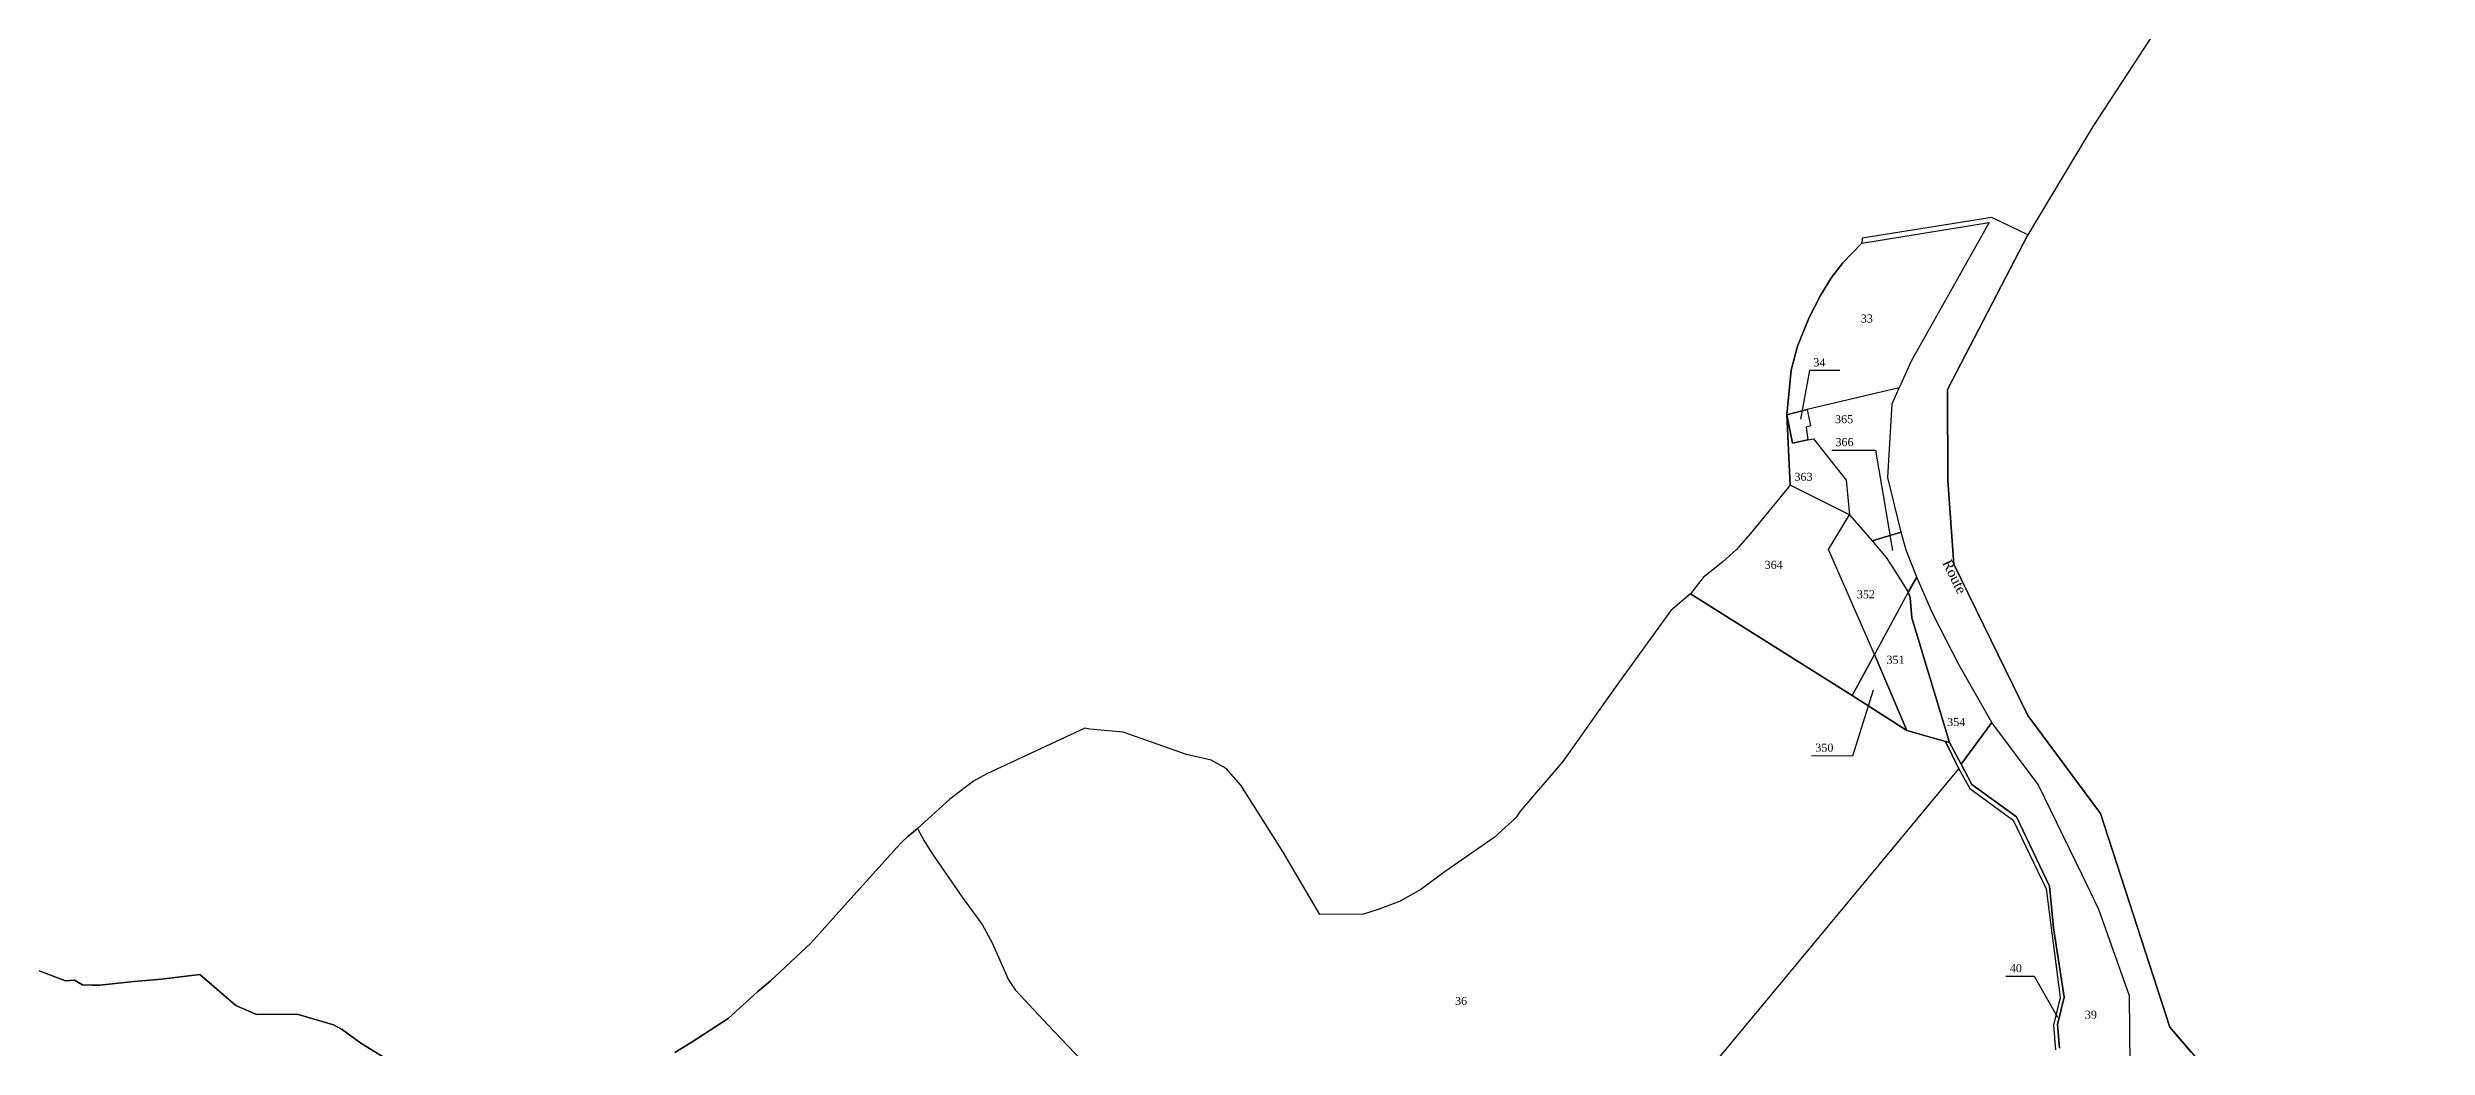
# Model space of a CAD drawing. Extents: x 1205702 to 1209344, y 6150197 to 6152796.
# Drawn here: x 1208218 to 1208813, y 6151236 to 6151486 of the extents above; entities that cross this region are included whole.
import ezdxf

# ---------------------------------------------------------------- set-up
doc = ezdxf.new("R2010")
doc.units = 0
doc.linetypes.add('CONTINU', pattern=[0])
for name, color, linetype in [('1LIEUDIT', 7, 'CONTINU'), ('1PARCELLE', 7, 'CONTINU'), ('1SECTION', 7, 'CONTINU'), ('1SUBDSECT', 7, 'CONTINU'), ('1ZONCOMM', 7, 'CONTINU'), ('3BATIDUR', 7, 'CONTINU'), ('3FLECHEPAR', 7, 'CONTINU'), ('3PARCELLETEX', 7, 'CONTINU'), ('3ZONCOMMTEX', 7, 'CONTINU')]:
    doc.layers.add(name, color=color, linetype=linetype)
doc.styles.get("Standard").update_dxf_attribs({"font": 'Times New Roman'})

msp = doc.modelspace()

# ---------------------------------------------------------------- linework, layer by layer
at = {"layer": '1LIEUDIT'}
for points in [[(1208753.84, 6151234.74), (1208748.45, 6151240.98), (1208731.17, 6151294.33), (1208712.99, 6151318.77), (1208694.52, 6151356.64), (1208692.98, 6151377.49), (1208692.93, 6151400.2), (1208713.01, 6151438.89), (1208704.02, 6151443.18), (1208671.55, 6151438.01), (1208671.5, 6151436.81), (1208666.76, 6151431.88), (1208663.9, 6151428.17), (1208661.22, 6151423.89), (1208658.34, 6151418.21), (1208655.43, 6151411.08), (1208653.8, 6151405.07), (1208652.76, 6151393.87), (1208653.59, 6151376.34), (1208643.67, 6151364.29), (1208640.14, 6151360.31), (1208636.79, 6151357.22), (1208631.87, 6151353.24), (1208628.66, 6151349.17), (1208623.74, 6151345.02), (1208609.85, 6151325.81), (1208596.76, 6151307.34), (1208586.16, 6151295.04), (1208585.06, 6151293.29), (1208579.6, 6151288.3), (1208567.37, 6151279.87), (1208561.28, 6151275.39), (1208556.09, 6151272.44), (1208550.89, 6151270.41), (1208546.98, 6151269.16), (1208536.07, 6151269.14), (1208526.9, 6151284.68), (1208516.32, 6151301.37), (1208512.67, 6151305.55), (1208508.91, 6151307.66), (1208502.76, 6151309.08), (1208486.93, 6151314.64), (1208478.57, 6151315.37), (1208477.29, 6151315.62), (1208452.82, 6151304.24), (1208449.52, 6151302.38), (1208443.56, 6151297.88), (1208435.51, 6151290.61), (1208433.07, 6151288.6), (1208431.62, 6151287.14), (1208430.18, 6151285.68), (1208427.43, 6151282.63), (1208415.78, 6151269.67), (1208408.93, 6151262.04), (1208398.7, 6151252.48), (1208395.63, 6151249.85), (1208388.2, 6151243.17), (1208378.9, 6151237.15), (1208374.88, 6151234.61)], [(1208214.93, 6151255.49), (1208222.6, 6151252.54), (1208224.81, 6151252.72), (1208226.81, 6151251.57), (1208229.22, 6151251.42), (1208231.19, 6151251.45), (1208239.63, 6151252.39), (1208246.56, 6151252.92), (1208256.14, 6151254.13), (1208265.11, 6151246.34), (1208270.33, 6151244.17), (1208280.51, 6151244.21), (1208289.55, 6151241.54), (1208291.71, 6151240.37), (1208296.34, 6151236.98), (1208304.77, 6151231.84)]]:
    msp.add_lwpolyline(points, dxfattribs=at)
at = {"layer": '1PARCELLE'}
for points in [[(1208680.81, 6151400.64), (1208657.87, 6151395.25), (1208652.76, 6151393.87), (1208653.8, 6151405.07), (1208655.43, 6151411.08), (1208658.34, 6151418.21), (1208661.22, 6151423.89), (1208663.9, 6151428.17), (1208666.76, 6151431.88), (1208671.5, 6151436.81), (1208703.3, 6151441.95), (1208683.82, 6151407.34), (1208680.81, 6151400.64)], [(1208681.35, 6151364.59), (1208678.03, 6151378.25), (1208679.08, 6151396.68), (1208680.81, 6151400.64), (1208657.87, 6151395.25), (1208658.7, 6151391.12), (1208657.6, 6151390.84), (1208658, 6151387.64), (1208659.44, 6151387.9), (1208667.62, 6151377.6), (1208668.4, 6151368.92), (1208674.1, 6151362.47), (1208681.35, 6151364.59)], [(1208657.87, 6151395.25), (1208658.7, 6151391.12), (1208657.6, 6151390.84), (1208658, 6151387.64), (1208654.21, 6151386.86), (1208652.76, 6151393.87), (1208657.87, 6151395.25)], [(1208658, 6151387.64), (1208659.44, 6151387.9), (1208667.62, 6151377.6), (1208668.4, 6151368.92), (1208653.59, 6151376.34), (1208652.76, 6151393.87), (1208654.21, 6151386.86), (1208658, 6151387.64)], [(1208668.4, 6151368.92), (1208653.59, 6151376.34), (1208643.67, 6151364.29), (1208640.14, 6151360.31), (1208636.79, 6151357.22), (1208631.87, 6151353.24), (1208628.66, 6151349.17), (1208669.12, 6151323.77), (1208674.64, 6151334.01), (1208663.14, 6151360.25), (1208668.4, 6151368.92)], [(1208668.4, 6151368.92), (1208674.1, 6151362.47), (1208677.62, 6151358.31), (1208679.94, 6151354.7), (1208683.07, 6151349.62), (1208674.64, 6151334.01), (1208663.14, 6151360.25), (1208668.4, 6151368.92)], [(1208681.35, 6151364.59), (1208674.1, 6151362.47), (1208677.62, 6151358.31), (1208679.94, 6151354.7), (1208683.07, 6151349.62), (1208685.22, 6151353.39), (1208682.62, 6151360.07), (1208681.35, 6151364.59)], [(1208693.42, 6151312.07), (1208696.36, 6151306.62), (1208703.99, 6151317.04), (1208695.79, 6151331.41), (1208689.22, 6151344.23), (1208685.22, 6151353.39), (1208683.07, 6151349.62), (1208683.62, 6151348.32), (1208684.03, 6151343.22), (1208693.42, 6151312.07)], [(1208692.42, 6151312.34), (1208693.42, 6151312.07), (1208684.03, 6151343.22), (1208683.62, 6151348.32), (1208683.07, 6151349.62), (1208674.64, 6151334.01), (1208682.78, 6151315.06), (1208692.42, 6151312.34)], [(1208669.12, 6151323.77), (1208682.78, 6151315.06), (1208674.64, 6151334.01), (1208669.12, 6151323.77)]]:
    msp.add_lwpolyline(points, close=True, dxfattribs=at)
for points in [[(1208635.6, 6151233.09), (1208695.75, 6151305.45), (1208692.42, 6151312.34), (1208682.78, 6151315.06), (1208669.12, 6151323.77), (1208628.66, 6151349.17), (1208623.74, 6151345.02), (1208609.85, 6151325.81), (1208596.76, 6151307.34), (1208586.16, 6151295.04), (1208585.06, 6151293.29), (1208579.6, 6151288.3), (1208567.37, 6151279.87), (1208561.28, 6151275.39), (1208556.09, 6151272.44), (1208550.89, 6151270.41), (1208546.98, 6151269.16), (1208536.07, 6151269.14), (1208526.9, 6151284.68), (1208516.32, 6151301.37), (1208512.67, 6151305.55), (1208508.91, 6151307.66), (1208502.76, 6151309.08), (1208486.93, 6151314.64), (1208478.57, 6151315.37), (1208477.29, 6151315.62), (1208452.82, 6151304.24), (1208449.52, 6151302.38), (1208443.56, 6151297.88), (1208435.51, 6151290.61), (1208435.51, 6151290.61), (1208437.19, 6151287.49), (1208439.06, 6151284.46), (1208446.68, 6151273.47), (1208451.65, 6151266.61), (1208454.2, 6151262.01), (1208458.27, 6151252.82), (1208459.93, 6151250.27), (1208468.17, 6151241.51), (1208483.22, 6151225.64)], [(1208738.65, 6151222.76), (1208738.41, 6151248.81), (1208730.73, 6151270.39), (1208726.54, 6151279.02), (1208715.53, 6151301.61), (1208703.99, 6151317.04), (1208696.36, 6151306.62), (1208696.36, 6151306.62), (1208699.03, 6151301.55), (1208710.18, 6151293.5), (1208718.44, 6151276.18), (1208719.43, 6151265.82), (1208722.04, 6151248.48), (1208720.38, 6151241.61), (1208720.92, 6151235.75)], [(1208720.92, 6151235.75), (1208720.38, 6151241.61), (1208722.04, 6151248.48), (1208719.43, 6151265.82), (1208718.44, 6151276.18), (1208710.18, 6151293.5), (1208699.03, 6151301.55), (1208696.36, 6151306.62), (1208693.42, 6151312.07), (1208692.42, 6151312.34), (1208695.75, 6151305.45), (1208695.75, 6151305.45), (1208698.51, 6151300.55), (1208709.33, 6151292.7), (1208717.53, 6151275.48), (1208721.07, 6151248.35), (1208719.36, 6151241.48), (1208719.92, 6151235.29)], [(1208635.6, 6151233.09), (1208695.75, 6151305.45), (1208698.51, 6151300.55), (1208709.33, 6151292.7), (1208717.53, 6151275.48), (1208721.07, 6151248.35), (1208719.36, 6151241.48), (1208719.92, 6151235.29)], [(1208374.88, 6151234.61), (1208378.9, 6151237.15), (1208388.2, 6151243.17), (1208395.63, 6151249.85), (1208398.7, 6151252.48), (1208408.93, 6151262.04), (1208415.78, 6151269.67), (1208427.43, 6151282.63), (1208430.18, 6151285.68), (1208431.62, 6151287.14), (1208433.07, 6151288.6), (1208435.51, 6151290.61), (1208437.19, 6151287.49), (1208439.06, 6151284.46), (1208446.68, 6151273.47), (1208451.65, 6151266.61), (1208454.2, 6151262.01), (1208458.27, 6151252.82), (1208459.93, 6151250.27), (1208468.17, 6151241.51), (1208483.22, 6151225.64)], [(1208214.93, 6151255.49), (1208222.6, 6151252.54), (1208224.81, 6151252.72), (1208226.81, 6151251.57), (1208229.22, 6151251.42), (1208231.19, 6151251.45), (1208239.63, 6151252.39), (1208246.56, 6151252.92), (1208256.14, 6151254.13), (1208265.11, 6151246.34), (1208270.33, 6151244.17), (1208280.51, 6151244.21), (1208289.55, 6151241.54), (1208291.71, 6151240.37), (1208296.34, 6151236.98), (1208304.77, 6151231.84)]]:
    msp.add_lwpolyline(points, dxfattribs=at)
at = {"layer": '1SECTION'}
msp.add_lwpolyline([(1208743.54, 6151487.77), (1208729.22, 6151465.9), (1208713.01, 6151438.89), (1208692.93, 6151400.2), (1208692.98, 6151377.49), (1208694.52, 6151356.64), (1208712.99, 6151318.77), (1208731.17, 6151294.33), (1208748.45, 6151240.98), (1208753.84, 6151234.74), (1208755.56, 6151232.77), (1208764.58, 6151222.33), (1208777.67, 6151211.54), (1208787.97, 6151185.18), (1208790.43, 6151144.59), (1208800.65, 6151131.77), (1208809.24, 6151121), (1208822.38, 6151123.61)], dxfattribs=at)
at = {"layer": '1SUBDSECT'}
for points in [[(1208753.84, 6151234.74), (1208748.45, 6151240.98), (1208731.17, 6151294.33), (1208712.99, 6151318.77), (1208694.52, 6151356.64), (1208692.98, 6151377.49), (1208692.93, 6151400.2), (1208713.01, 6151438.89), (1208704.02, 6151443.18), (1208671.55, 6151438.01), (1208671.5, 6151436.81), (1208666.76, 6151431.88), (1208663.9, 6151428.17), (1208661.22, 6151423.89), (1208658.34, 6151418.21), (1208655.43, 6151411.08), (1208653.8, 6151405.07), (1208652.76, 6151393.87), (1208653.59, 6151376.34), (1208643.67, 6151364.29), (1208640.14, 6151360.31), (1208636.79, 6151357.22), (1208631.87, 6151353.24), (1208628.66, 6151349.17), (1208623.74, 6151345.02), (1208609.85, 6151325.81), (1208596.76, 6151307.34), (1208586.16, 6151295.04), (1208585.06, 6151293.29), (1208579.6, 6151288.3), (1208567.37, 6151279.87), (1208561.28, 6151275.39), (1208556.09, 6151272.44), (1208550.89, 6151270.41), (1208546.98, 6151269.16), (1208536.07, 6151269.14), (1208526.9, 6151284.68), (1208516.32, 6151301.37), (1208512.67, 6151305.55), (1208508.91, 6151307.66), (1208502.76, 6151309.08), (1208486.93, 6151314.64), (1208478.57, 6151315.37), (1208477.29, 6151315.62), (1208452.82, 6151304.24), (1208449.52, 6151302.38), (1208443.56, 6151297.88), (1208435.51, 6151290.61), (1208433.07, 6151288.6), (1208431.62, 6151287.14), (1208430.18, 6151285.68), (1208427.43, 6151282.63), (1208415.78, 6151269.67), (1208408.93, 6151262.04), (1208398.7, 6151252.48), (1208395.63, 6151249.85), (1208388.2, 6151243.17), (1208378.9, 6151237.15), (1208374.88, 6151234.61)], [(1208304.77, 6151231.84), (1208296.34, 6151236.98), (1208291.71, 6151240.37), (1208289.55, 6151241.54), (1208280.51, 6151244.21), (1208270.33, 6151244.17), (1208265.11, 6151246.34), (1208256.14, 6151254.13), (1208246.56, 6151252.92), (1208239.63, 6151252.39), (1208231.19, 6151251.45), (1208229.22, 6151251.42), (1208226.81, 6151251.57), (1208224.81, 6151252.72), (1208222.6, 6151252.54), (1208214.93, 6151255.49)]]:
    msp.add_lwpolyline(points, dxfattribs=at)
at = {"layer": '1ZONCOMM'}
msp.add_lwpolyline([(1208713.01, 6151438.89), (1208692.93, 6151400.2), (1208692.98, 6151377.49), (1208694.52, 6151356.64), (1208712.99, 6151318.77), (1208731.17, 6151294.33), (1208748.45, 6151240.98), (1208764.58, 6151222.33), (1208777.67, 6151211.54), (1208787.97, 6151185.18), (1208790.43, 6151144.59), (1208809.24, 6151121), (1208816.07, 6151110.72)], dxfattribs=at)
msp.add_lwpolyline([(1208713.01, 6151438.89), (1208692.93, 6151400.2), (1208692.98, 6151377.49), (1208694.52, 6151356.64), (1208712.99, 6151318.77), (1208731.17, 6151294.33), (1208748.45, 6151240.98), (1208764.58, 6151222.33), (1208777.67, 6151211.54), (1208787.97, 6151185.18), (1208790.43, 6151144.59), (1208809.24, 6151121), (1208816.07, 6151110.72)], dxfattribs=at)
at = {"layer": '3BATIDUR'}
msp.add_lwpolyline([(1208658, 6151387.64), (1208654.21, 6151386.86), (1208652.76, 6151393.87), (1208657.87, 6151395.25), (1208658.7, 6151391.12), (1208657.6, 6151390.84), (1208658, 6151387.64)], close=True, dxfattribs=at)
at = {"layer": '3FLECHEPAR'}
for points in [[(1208666.04, 6151404.97), (1208658.4, 6151404.99), (1208656.16, 6151392.81)], [(1208663.99, 6151385.09), (1208674.91, 6151385.07), (1208679.15, 6151360.01)], [(1208658.95, 6151308.78), (1208669.29, 6151308.76), (1208674.42, 6151325.22)], [(1208707.47, 6151253.7), (1208714.61, 6151253.68), (1208720.37, 6151243.45)]]:
    msp.add_lwpolyline(points, dxfattribs=at)

# ---------------------------------------------------------------- texts
at = {"layer": '3PARCELLETEX'}
for s, p in [('33', (1208671.24, 6151416.96)), ('34', (1208659.38, 6151405.99)), ('365', (1208664.8, 6151391.82)), ('366', (1208664.91, 6151386.09)), ('363', (1208654.66, 6151377.42)), ('364', (1208647.2, 6151355.44)), ('352', (1208670.26, 6151348.07)), ('351', (1208677.66, 6151331.74)), ('354', (1208692.81, 6151316.18)), ('350', (1208659.87, 6151309.78)), ('40', (1208708.49, 6151254.7)), ('36', (1208569.84, 6151246.52)), ('39', (1208727.23, 6151243.08))]:
    msp.add_text(s, height=2, dxfattribs=at).set_placement(p)
at = {"layer": '3ZONCOMMTEX'}
msp.add_text('Route', height=2.5, rotation=296.3, dxfattribs=at).set_placement((1208691.57, 6151356.98))
msp.add_text('Route', height=2.5, rotation=296.3, dxfattribs=at).set_placement((1208691.57, 6151356.98))

doc.saveas('drawing.dxf')
